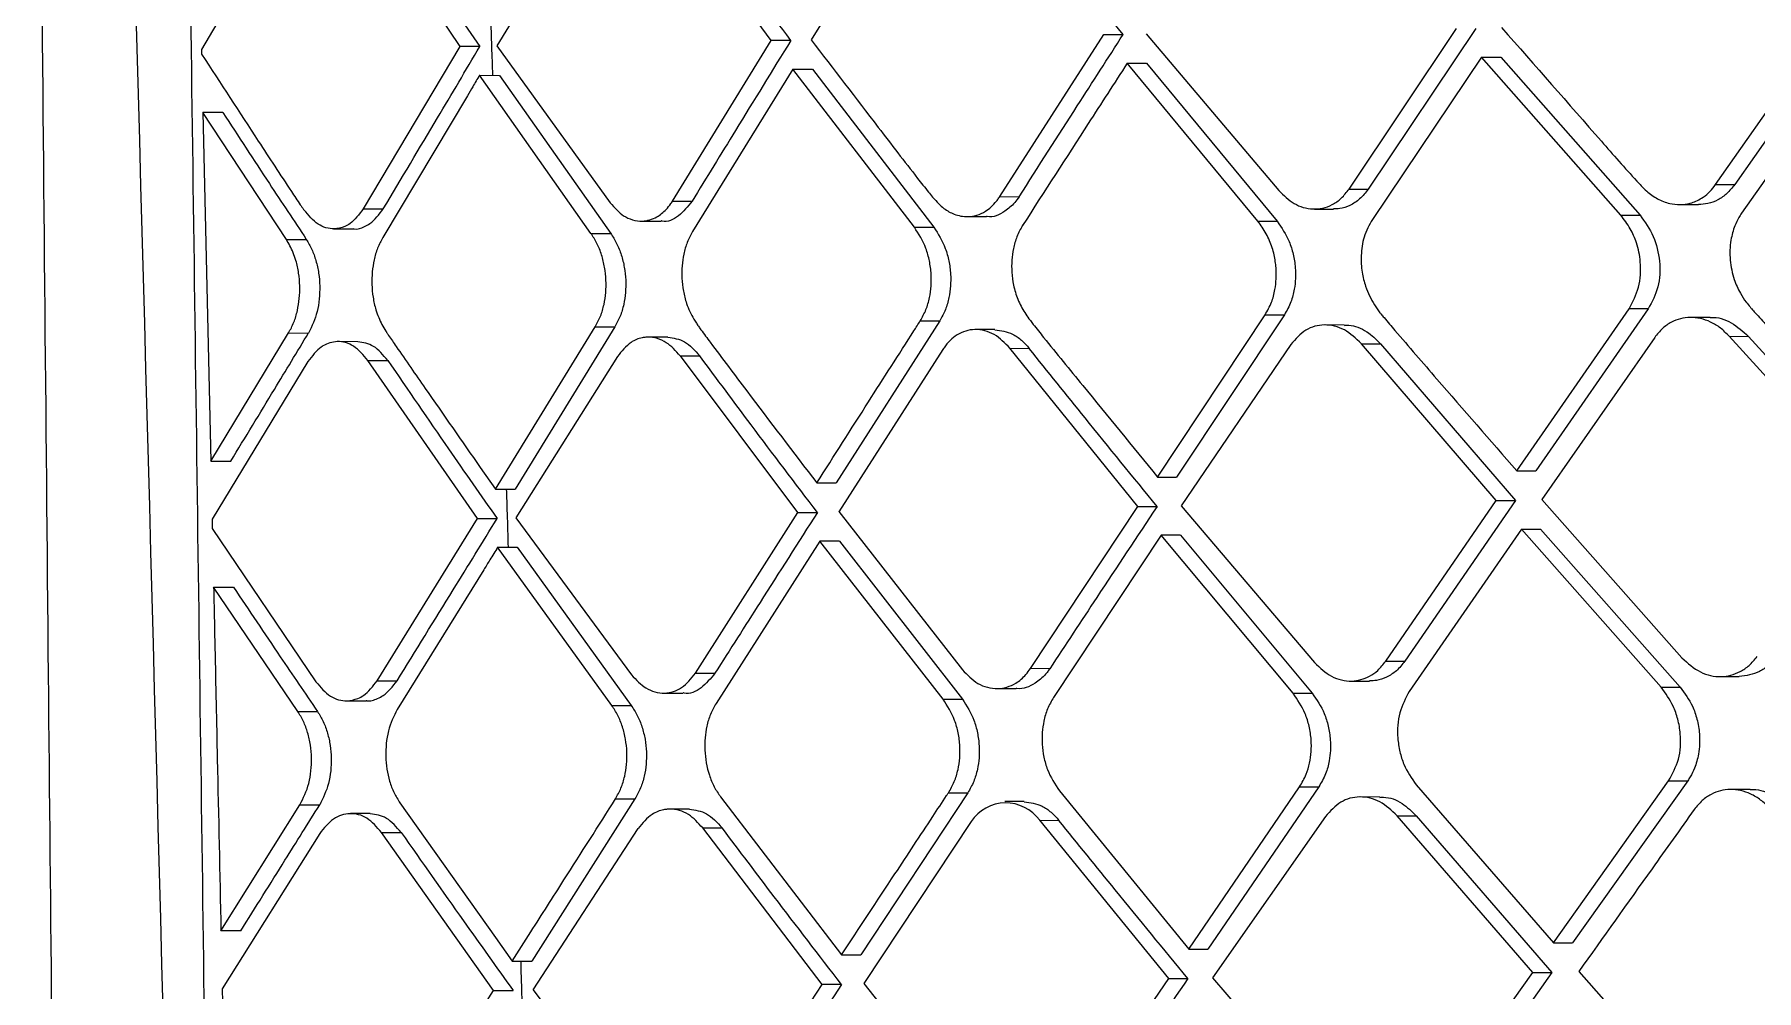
# Model space of a CAD drawing. Extents: x 939 to 1039, y 781 to 934.
# Drawn here: x 1025.597 to 1026.9, y 825.91 to 826.633 of the extents above; entities that cross this region are included whole.
import ezdxf

# ---------------------------------------------------------------- set-up
doc = ezdxf.new("R2010")
doc.units = 0
doc.header["$MEASUREMENT"] = 0
doc.layers.add('1', color=4, linetype='Continuous')

# ---------------------------------------------------------------- blocks, each defined once
blk = doc.blocks.new('Envoy')
at = {"layer": '1', "color": 3, "linetype": 'Continuous', "lineweight": 25}
for p, q in [((87.6072, 27.5774), (87.5311, 27.4547)), ((87.141, 27.5682), (87.07, 27.4473)), ((87.1849, 27.5692), (87.2654, 27.4496)), ((87.3674, 27.572), (87.2935, 27.4501)), ((87.501, 27.4542), (87.4136, 27.5726)), ((87.7846, 27.4593), (87.8849, 27.3406)), ((87.938, 27.3418), (88.0194, 27.4633)), ((88.034, 27.4633), (87.9525, 27.3418)), ((88.2152, 27.3452), (88.3012, 27.4679)), ((88.3157, 27.4678), (88.2297, 27.3452)), ((87.07, 27.4473), (87.0701, 27.4438)), ((87.2654, 27.4496), (87.1924, 27.3269)), ((87.2805, 27.4496), (87.2654, 27.4496)), ((87.2935, 27.4501), (87.3791, 27.3314)), ((87.4262, 27.3327), (87.501, 27.4542)), ((87.5158, 27.4542), (87.501, 27.4542)), ((87.6738, 27.3361), (87.7525, 27.4588)), ((87.7525, 27.4588), (87.7671, 27.4587)), ((88.3212, 27.4461), (88.2348, 27.3235)), ((87.8691, 27.3174), (87.7702, 27.437)), ((87.7702, 27.437), (87.7848, 27.437)), ((87.7848, 27.437), (87.8836, 27.3174)), ((88.0383, 27.4416), (87.9557, 27.3189)), ((88.1436, 27.322), (88.0383, 27.4416)), ((88.0383, 27.4416), (88.0528, 27.4416)), ((88.0529, 27.4416), (88.1581, 27.322)), ((87.3646, 27.3083), (87.2803, 27.4279)), ((87.2803, 27.4279), (87.2954, 27.4278)), ((87.2954, 27.4278), (87.3795, 27.3083)), ((87.5173, 27.4325), (87.4415, 27.3098)), ((87.6092, 27.3129), (87.5173, 27.4325)), ((87.5173, 27.4325), (87.5321, 27.4324)), ((87.5321, 27.4324), (87.6239, 27.3129)), ((87.2712, 27.4124), (87.2071, 27.3052)), ((87.071, 27.3997), (87.077, 27.1359)), ((87.1342, 27.3037), (87.071, 27.3997)), ((87.0862, 27.3996), (87.071, 27.3997)), ((87.938, 27.3418), (87.9525, 27.3418)), ((88.2152, 27.3452), (88.2297, 27.3452)), ((87.6738, 27.3361), (87.6884, 27.336)), ((88.1878, 27.3301), (88.2023, 27.3301)), ((87.1924, 27.3269), (87.2075, 27.3269)), ((87.4027, 27.3176), (87.4176, 27.3175)), ((87.649, 27.321), (87.6637, 27.321)), ((87.8691, 27.3174), (87.8836, 27.3174)), ((87.9119, 27.3267), (87.9263, 27.3267)), ((88.1436, 27.322), (88.1581, 27.322)), ((87.1342, 27.3037), (87.1493, 27.3037)), ((87.1699, 27.3118), (87.185, 27.3118)), ((87.3646, 27.3083), (87.3795, 27.3083)), ((87.6092, 27.3129), (87.6239, 27.3129)), ((88.0648, 27.1286), (88.1498, 27.2513)), ((88.1643, 27.2513), (88.0793, 27.1286)), ((88.1643, 27.2513), (88.1498, 27.2513)), ((87.2924, 27.1149), (87.3678, 27.2376)), ((87.3827, 27.2376), (87.3073, 27.1149)), ((87.3678, 27.2376), (87.3827, 27.2376)), ((87.6284, 27.2421), (87.5501, 27.1195)), ((87.6137, 27.2422), (87.6284, 27.2421)), ((87.793, 27.124), (87.8745, 27.2467)), ((87.8891, 27.2467), (87.8075, 27.124)), ((87.8745, 27.2467), (87.8891, 27.2467)), ((87.9346, 27.2389), (87.9199, 27.239)), ((88.2112, 27.2446), (88.1966, 27.2447)), ((87.077, 27.1359), (87.1359, 27.233)), ((87.1359, 27.233), (87.151, 27.2329)), ((87.1882, 27.2263), (87.1732, 27.2264)), ((87.4228, 27.2298), (87.4079, 27.2298)), ((87.6702, 27.2355), (87.6556, 27.2355)), ((88.0494, 27.1063), (87.9474, 27.2248)), ((87.9474, 27.2248), (87.9619, 27.2248)), ((87.9619, 27.2248), (88.064, 27.1063)), ((88.1692, 27.2296), (88.0838, 27.1069)), ((88.3345, 27.1108), (88.2256, 27.2305)), ((88.2256, 27.2305), (88.2401, 27.2304)), ((88.2401, 27.2304), (88.349, 27.1108)), ((87.2787, 27.0926), (87.1959, 27.2122)), ((87.1959, 27.2122), (87.2109, 27.2122)), ((87.3846, 27.2151), (87.3078, 27.0932)), ((87.4321, 27.2156), (87.4469, 27.2156)), ((87.5211, 27.0972), (87.4322, 27.2156)), ((87.6307, 27.2204), (87.552, 27.0977)), ((87.7782, 27.1018), (87.6815, 27.2214)), ((87.6815, 27.2214), (87.6961, 27.2213)), ((87.894, 27.2242), (87.8109, 27.1023)), ((87.1505, 27.2113), (87.078, 27.0922)), ((87.077, 27.1359), (87.0921, 27.1359)), ((87.2809, 27.1312), (87.2924, 27.1149)), ((87.793, 27.124), (87.8075, 27.124)), ((88.0648, 27.1286), (88.0793, 27.1286)), ((87.2924, 27.1149), (87.3073, 27.1149)), ((87.5354, 27.1195), (87.55, 27.1195)), ((87.4437, 26.9757), (87.5211, 27.0972)), ((87.5211, 27.0972), (87.5359, 27.0972)), ((87.552, 27.0978), (87.6456, 26.9782)), ((87.697, 26.9791), (87.7782, 27.1018)), ((87.7782, 27.1018), (87.7928, 27.1017)), ((87.8109, 27.1023), (87.9119, 26.9836)), ((87.9658, 26.9848), (88.0494, 27.1063)), ((88.064, 27.1063), (87.9803, 26.9848)), ((88.0494, 27.1063), (88.064, 27.1063)), ((88.0838, 27.1069), (88.1898, 26.9873)), ((87.0782, 27.085), (87.1566, 26.969)), ((87.2029, 26.9699), (87.2787, 27.0926)), ((87.2787, 27.0926), (87.2936, 27.0926)), ((87.3078, 27.0932), (87.3953, 26.9744)), ((88.0684, 27.0846), (87.9836, 26.9619)), ((88.174, 26.965), (88.0684, 27.0846)), ((88.0684, 27.0846), (88.0829, 27.0846)), ((88.0829, 27.0846), (88.1885, 26.965)), ((87.3803, 26.9513), (87.294, 27.0709)), ((87.294, 27.0709), (87.3089, 27.0709)), ((87.3089, 27.0709), (87.395, 26.9513)), ((87.5378, 27.0755), (87.4593, 26.9528)), ((87.631, 26.9559), (87.5378, 27.0755)), ((87.5525, 27.0755), (87.5378, 27.0755)), ((87.5525, 27.0755), (87.6456, 26.9559)), ((87.796, 27.08), (87.7145, 26.9573)), ((87.8957, 26.9604), (87.796, 27.08)), ((87.8106, 27.08), (87.796, 27.08)), ((87.8106, 27.08), (87.9102, 26.9604)), ((87.2835, 27.0538), (87.218, 26.9482)), ((87.1428, 26.9467), (87.0792, 27.0408)), ((87.0792, 27.0408), (87.0942, 27.0407)), ((87.7116, 26.979), (87.697, 26.9791)), ((87.9658, 26.9848), (87.9803, 26.9848)), ((87.2029, 26.9699), (87.2179, 26.9699)), ((87.4437, 26.9757), (87.4584, 26.9756)), ((87.6716, 26.964), (87.6862, 26.964)), ((87.9392, 26.9697), (87.9536, 26.9697)), ((88.174, 26.965), (88.1885, 26.965)), ((88.2188, 26.9731), (88.2332, 26.9731)), ((87.1797, 26.9548), (87.1946, 26.9548)), ((87.3803, 26.9513), (87.395, 26.9513)), ((87.4195, 26.9606), (87.4342, 26.9606)), ((87.631, 26.9559), (87.6456, 26.9559)), ((87.8957, 26.9604), (87.9102, 26.9604)), ((87.1428, 26.9467), (87.1578, 26.9467)), ((87.7189, 26.8866), (87.8168, 26.767)), ((87.8168, 26.767), (87.9006, 26.8897)), ((87.9151, 26.8897), (87.8313, 26.767)), ((87.9006, 26.8897), (87.9151, 26.8897)), ((87.9889, 26.8912), (88.0926, 26.7716)), ((88.0926, 26.7716), (88.1797, 26.8943)), ((88.1942, 26.8943), (88.1071, 26.7716)), ((88.1797, 26.8943), (88.1941, 26.8943)), ((88.2415, 26.8876), (88.2269, 26.8877)), ((87.0847, 26.7807), (87.1444, 26.876)), ((87.1444, 26.876), (87.1594, 26.876)), ((87.2201, 26.8775), (87.2923, 26.7758)), ((87.3979, 26.8806), (87.3199, 26.7579)), ((87.3832, 26.8806), (87.3979, 26.8806)), ((87.4391, 26.8728), (87.4244, 26.8728)), ((87.4626, 26.8821), (87.5541, 26.7625)), ((87.6496, 26.8852), (87.5688, 26.7625)), ((87.635, 26.8852), (87.6496, 26.8852)), ((87.6923, 26.8785), (87.6777, 26.8786)), ((87.9612, 26.8819), (87.9466, 26.882)), ((87.1977, 26.8694), (87.1828, 26.8694)), ((87.6522, 26.8635), (87.571, 26.7408)), ((87.8016, 26.7448), (87.704, 26.8644)), ((87.704, 26.8644), (87.7186, 26.8643)), ((87.9202, 26.8672), (87.8348, 26.7453)), ((88.0769, 26.7493), (87.9744, 26.8678)), ((87.9744, 26.8678), (87.9889, 26.8677)), ((87.9889, 26.8678), (88.0913, 26.7493)), ((87.1594, 26.8543), (87.0856, 26.7369)), ((87.291, 26.7356), (87.2062, 26.8552)), ((87.2062, 26.8552), (87.221, 26.8552)), ((87.3208, 26.7362), (87.4003, 26.8581)), ((87.5395, 26.7402), (87.4491, 26.8586)), ((87.4491, 26.8586), (87.4638, 26.8586)), ((87.0997, 26.7807), (87.0847, 26.7807)), ((87.2923, 26.7758), (87.3051, 26.7579)), ((88.0926, 26.7716), (88.1071, 26.7716)), ((87.3051, 26.7579), (87.3199, 26.7579)), ((87.5541, 26.7625), (87.5688, 26.7625)), ((87.8168, 26.767), (87.8313, 26.767)), ((87.718, 26.6221), (87.8016, 26.7448)), ((87.8016, 26.7448), (87.8161, 26.7447)), ((87.8348, 26.7453), (87.9365, 26.6266)), ((87.9911, 26.6278), (88.0769, 26.7493)), ((88.0913, 26.7493), (88.0056, 26.6278)), ((88.0769, 26.7493), (88.0913, 26.7493)), ((88.1117, 26.7499), (88.2179, 26.6303)), ((87.2127, 26.6129), (87.291, 26.7356)), ((87.291, 26.7356), (87.3058, 26.7356)), ((87.3208, 26.7362), (87.4101, 26.6174)), ((87.4596, 26.6187), (87.5395, 26.7402)), ((87.5541, 26.7402), (87.5395, 26.7402)), ((87.571, 26.7408), (87.6657, 26.6212))]:
    blk.add_line(p, q, dxfattribs=at)
at = {"layer": '1', "color": 3, "linetype": 'Continuous', "lineweight": 25, "flags": 128}
blk.add_lwpolyline([(87.4262, 27.3327), (87.4345, 27.3326), (87.4411, 27.3326)], dxfattribs=at)
at = {"layer": '1', "color": 3, "linetype": 'Continuous', "lineweight": 25}
blk.add_arc((87.6784, 26.846), 0.0315, 35.6528, 146.352, dxfattribs=at)
for points, knots in [([(87.2903, 28.5904), (87.2983, 28.5879), (87.3433, 28.5737), (87.4284, 28.5458), (87.5383, 28.5129), (87.6479, 28.4802), (87.753, 28.4464), (87.8751, 28.4063), (88.0186, 28.3607), (88.184, 28.3103), (88.3698, 28.2482), (88.5619, 28.1838), (88.7695, 28.1137), (88.9914, 28.0378), (89.2269, 27.9565), (89.4677, 27.872), (89.7098, 27.7846), (89.9576, 27.6931), (90.1825, 27.6084), (90.3777, 27.5332), (90.5484, 27.4663), (90.7286, 27.3943), (90.9066, 27.3223), (91.0626, 27.2585), (91.1539, 27.2193), (91.1934, 27.2024)], [0, 0, 0, 0, 0.009738, 0.054601, 0.100033, 0.132056, 0.170263, 0.205637, 0.248795, 0.300159, 0.346151, 0.397485, 0.446642, 0.498592, 0.555879, 0.611205, 0.664279, 0.721091, 0.779345, 0.816197, 0.852883, 0.894557, 0.93795, 0.973138, 1, 1, 1, 1]), ([(91.1871, 27.188), (91.0408, 27.2492), (90.7479, 27.3716), (90.3067, 27.5463), (89.8647, 27.7129), (89.4255, 27.8725), (89.0468, 28.003), (88.732, 28.111), (88.4775, 28.1956), (88.2358, 28.2791), (87.9869, 28.3578), (87.7406, 28.4447), (87.5005, 28.5218), (87.3605, 28.5673), (87.2903, 28.5901)], [0, 0, 0, 0, 0.099304, 0.198802, 0.2983853, 0.3983177, 0.4984058, 0.5609177, 0.6237893, 0.6873653, 0.7502551, 0.8333896, 0.9165325, 1, 1, 1, 1]), ([(87.2582, 28.2699), (87.3163, 28.2451), (87.4329, 28.1952), (87.6351, 28.1078), (87.8533, 28.0126), (88.0868, 27.909), (88.3327, 27.7979), (88.6345, 27.6586), (88.995, 27.4875), (89.4125, 27.28), (89.8384, 27.0595), (90.1231, 26.9008), (90.2657, 26.8214)], [0, 0, 0, 0, 0.0809765, 0.1627065, 0.2454562, 0.3257702, 0.4077135, 0.4912673, 0.6164641, 0.7433265, 0.8714642, 1, 1, 1, 1]), ([(86.9436, 28.1555), (86.9452, 27.9648), (86.9484, 27.577), (86.9537, 27.0067), (86.959, 26.4593), (86.9641, 25.9554), (86.9689, 25.4952), (86.9729, 25.104), (86.9762, 24.7763), (86.9789, 24.5064), (86.9813, 24.2635), (86.9835, 24.0462), (86.9854, 23.8403), (86.9876, 23.6048), (86.9903, 23.3174), (86.9935, 22.9689), (86.9969, 22.5766), (87.0006, 22.1406), (87.0046, 21.6609), (87.0087, 21.1486), (87.013, 20.6054), (87.0177, 20.0328), (87.0229, 19.4212), (87.0285, 18.7914), (87.0328, 18.3654), (87.0349, 18.1563)], [0, 0, 0, 0, 0.057225, 0.11634, 0.171084, 0.22147, 0.267493, 0.309153, 0.338829, 0.365815, 0.390113, 0.411723, 0.431001, 0.451886, 0.48237, 0.517227, 0.556456, 0.600057, 0.648032, 0.700384, 0.753758, 0.811032, 0.872194, 0.937259, 1, 1, 1, 1]), ([(87.1102, 23.1603), (87.1028, 23.7596), (87.0913, 24.6811), (87.0521, 26.3413), (87.0227, 27.402), (87.0023, 28.1408)], [0, 0, 0, 0, 0.360925, 0.55487, 1, 1, 1, 1]), ([(87.0787, 26.2479), (87.0744, 26.5595), (87.068, 27.0272), (87.0608, 27.5758), (87.0553, 27.8494), (87.0552, 28.0098), (87.0719, 28.0815), (87.0803, 28.1172)], [0, 0, 0, 0, 0.498044, 0.747571, 0.874859, 0.937491, 1, 1, 1, 1]), ([(87.7671, 27.4587), (87.7491, 27.4811), (87.7169, 27.521), (87.6854, 27.5608), (87.6715, 27.5783)], [0, 0, 0, 0, 0.5600021, 1, 1, 1, 1]), ([(87.2, 27.5691), (87.2148, 27.5469), (87.2413, 27.5071), (87.2685, 27.4671), (87.2805, 27.4496)], [0, 0, 0, 0, 0.56, 1, 1, 1, 1]), ([(87.5158, 27.4542), (87.4993, 27.4763), (87.4697, 27.5158), (87.4411, 27.5553), (87.4285, 27.5726)], [0, 0, 0, 0, 0.5599978, 1, 1, 1, 1]), ([(87.2904, 27.4279), (87.2902, 27.4351), (87.2896, 27.4497), (87.2891, 27.4644), (87.2889, 27.4718)], [0, 0, 0, 0, 0.492993, 1, 1, 1, 1]), ([(88.0534, 27.4639), (88.0786, 27.4353), (88.1127, 27.3966), (88.1475, 27.3566), (88.1579, 27.3455), (88.159, 27.3443)], [0, 0, 0, 0, 0.718026, 0.970354, 1, 1, 1, 1]), ([(87.2075, 27.3269), (87.2212, 27.3498), (87.2457, 27.3907), (87.2699, 27.4316), (87.2805, 27.4496)], [0, 0, 0, 0, 0.560004, 1, 1, 1, 1]), ([(87.5158, 27.4542), (87.5018, 27.4315), (87.4769, 27.391), (87.452, 27.3505), (87.4411, 27.3326)], [0, 0, 0, 0, 0.559999, 1, 1, 1, 1]), ([(87.5311, 27.4547), (87.548, 27.4327), (87.5748, 27.3977), (87.6043, 27.3593), (87.6181, 27.3417), (87.622, 27.3368), (87.6232, 27.3353), (87.6234, 27.3352)], [0, 0, 0, 0, 0.554201, 0.876808, 0.963316, 0.995489, 1, 1, 1, 1]), ([(87.6884, 27.336), (87.7031, 27.3589), (87.7293, 27.3998), (87.7556, 27.4407), (87.7671, 27.4587)], [0, 0, 0, 0, 0.560004, 1, 1, 1, 1]), ([(87.0701, 27.4438), (87.0844, 27.4219), (87.1069, 27.3873), (87.1317, 27.3494), (87.1433, 27.3321), (87.1464, 27.3275), (87.1474, 27.3261), (87.1475, 27.326)], [0, 0, 0, 0, 0.558795, 0.88126, 0.966079, 0.996282, 1, 1, 1, 1]), ([(87.7702, 27.437), (87.7604, 27.4218), (87.734, 27.3809), (87.7076, 27.34), (87.6911, 27.3143)], [0, 0, 0, 0, 0.372708, 1, 1, 1, 1]), ([(87.2803, 27.4279), (87.2786, 27.425), (87.2756, 27.4198), (87.2725, 27.4147), (87.2712, 27.4124)], [0, 0, 0, 0, 0.559984, 1, 1, 1, 1]), ([(87.0862, 27.3996), (87.0979, 27.3818), (87.1187, 27.3498), (87.1399, 27.3178), (87.1493, 27.3037)], [0, 0, 0, 0, 0.560007, 1, 1, 1, 1]), ([(87.8849, 27.3406), (87.8886, 27.337), (87.8964, 27.3295), (87.9084, 27.3263), (87.9182, 27.327), (87.9255, 27.3298), (87.9325, 27.3345), (87.9361, 27.3394), (87.938, 27.3418)], [0, 0, 0, 0, 0.222574, 0.462645, 0.590014, 0.721994, 0.858635, 1, 1, 1, 1]), ([(87.9525, 27.3418), (87.9505, 27.3391), (87.9464, 27.334), (87.9389, 27.3292), (87.9321, 27.3268), (87.9279, 27.3269), (87.9263, 27.3269)], [0, 0, 0, 0, 0.29782, 0.579987, 0.846566, 1, 1, 1, 1]), ([(88.159, 27.3443), (88.1604, 27.3429), (88.1642, 27.339), (88.1713, 27.334), (88.18, 27.3306), (88.1884, 27.3298), (88.1967, 27.3309), (88.2057, 27.3349), (88.2121, 27.3406), (88.2149, 27.3447), (88.2152, 27.3452)], [0, 0, 0, 0, 0.079317, 0.224052, 0.374644, 0.500247, 0.624143, 0.773367, 0.973596, 1, 1, 1, 1]), ([(88.2297, 27.3452), (88.2279, 27.3428), (88.2241, 27.3382), (88.2171, 27.3334), (88.2098, 27.3305), (88.2047, 27.3303), (88.2023, 27.3301)], [0, 0, 0, 0, 0.262075, 0.519111, 0.771201, 1, 1, 1, 1]), ([(87.3791, 27.3314), (87.3824, 27.3277), (87.3876, 27.3219), (87.3962, 27.3182), (87.4048, 27.317), (87.4137, 27.3196), (87.4207, 27.3252), (87.4243, 27.3296), (87.4257, 27.3318), (87.4261, 27.3324), (87.4262, 27.3326), (87.4262, 27.3326), (87.4262, 27.3327)], [0, 0, 0, 0, 0.224693, 0.356326, 0.500624, 0.716728, 0.872171, 0.966671, 0.990989, 0.997412, 0.999712, 1, 1, 1, 1]), ([(87.4411, 27.3326), (87.4378, 27.3287), (87.4314, 27.3207), (87.4224, 27.3164), (87.4179, 27.3177), (87.4176, 27.3177)], [0, 0, 0, 0, 0.485824, 0.971862, 1, 1, 1, 1]), ([(87.6234, 27.3352), (87.6261, 27.3323), (87.6311, 27.3269), (87.6399, 27.3221), (87.6509, 27.32), (87.6622, 27.3235), (87.6696, 27.3302), (87.6727, 27.3345), (87.6735, 27.3356), (87.6737, 27.336), (87.6738, 27.336), (87.6738, 27.3361)], [0, 0, 0, 0, 0.168605, 0.314284, 0.500821, 0.749911, 0.935303, 0.982807, 0.995199, 0.999505, 1, 1, 1, 1]), ([(87.6884, 27.336), (87.6874, 27.3345), (87.6842, 27.33), (87.6765, 27.3238), (87.6687, 27.3198), (87.6639, 27.3211), (87.6637, 27.3211)], [0, 0, 0, 0, 0.170224, 0.489623, 0.977323, 1, 1, 1, 1]), ([(87.1924, 27.3269), (87.1892, 27.3226), (87.1849, 27.3169), (87.1772, 27.3128), (87.169, 27.311), (87.1578, 27.3138), (87.151, 27.3219), (87.1475, 27.326)], [0, 0, 0, 0, 0.250481, 0.338254, 0.501588, 0.75102, 1, 1, 1, 1]), ([(87.185, 27.3119), (87.1852, 27.3118), (87.1879, 27.311), (87.1922, 27.3129), (87.2, 27.3168), (87.2043, 27.3226), (87.2075, 27.3269)], [0, 0, 0, 0, 0.018736, 0.335757, 0.509663, 1, 1, 1, 1]), ([(87.8745, 27.2467), (87.8763, 27.2498), (87.8795, 27.2555), (87.8827, 27.2675), (87.8834, 27.2799), (87.8815, 27.2925), (87.8781, 27.3031), (87.8735, 27.3116), (87.8702, 27.316), (87.8691, 27.3174)], [0, 0, 0, 0, 0.153402, 0.28808, 0.500439, 0.626783, 0.769528, 0.921841, 1, 1, 1, 1]), ([(87.8836, 27.3174), (87.887, 27.3126), (87.8921, 27.3051), (87.896, 27.2925), (87.8979, 27.2803), (87.8973, 27.2678), (87.8942, 27.2557), (87.8909, 27.2499), (87.8891, 27.2467)], [0, 0, 0, 0, 0.2374, 0.36446, 0.496855, 0.705397, 0.841997, 1, 1, 1, 1]), ([(87.9557, 27.3189), (87.9533, 27.3146), (87.9489, 27.3065), (87.9468, 27.2922), (87.9475, 27.2794), (87.9506, 27.2666), (87.9558, 27.256), (87.96, 27.2502), (87.9614, 27.2482)], [0, 0, 0, 0, 0.210969, 0.397437, 0.55935, 0.696668, 0.896888, 1, 1, 1, 1]), ([(88.1498, 27.2513), (88.1526, 27.2565), (88.1581, 27.2669), (88.1592, 27.2852), (88.1561, 27.3003), (88.1508, 27.3125), (88.1461, 27.3187), (88.1436, 27.322)], [0, 0, 0, 0, 0.2496369, 0.4991652, 0.6866107, 0.8329993, 1, 1, 1, 1]), ([(88.1581, 27.322), (88.1618, 27.3169), (88.1691, 27.3067), (88.1737, 27.287), (88.1728, 27.2671), (88.1672, 27.2565), (88.1643, 27.2513)], [0, 0, 0, 0, 0.24844, 0.494736, 0.747478, 1, 1, 1, 1]), ([(88.2348, 27.3235), (88.2342, 27.3224), (88.2322, 27.3195), (88.2292, 27.313), (88.2262, 27.3022), (88.2257, 27.2882), (88.2286, 27.2743), (88.2333, 27.2638), (88.2377, 27.257), (88.2403, 27.2539), (88.2413, 27.2527)], [0, 0, 0, 0, 0.052832, 0.153877, 0.302989, 0.499938, 0.688219, 0.834382, 0.938323, 1, 1, 1, 1]), ([(87.1359, 27.233), (87.1373, 27.2356), (87.14, 27.2407), (87.1435, 27.2524), (87.1448, 27.2655), (87.1437, 27.2784), (87.1414, 27.2889), (87.1378, 27.2975), (87.1351, 27.3021), (87.1342, 27.3037)], [0, 0, 0, 0, 0.133408, 0.261304, 0.500692, 0.625128, 0.750275, 0.916766, 1, 1, 1, 1]), ([(87.1493, 27.3037), (87.1507, 27.3012), (87.1536, 27.2964), (87.1567, 27.2877), (87.1588, 27.2783), (87.1596, 27.2684), (87.1592, 27.2586), (87.1572, 27.2458), (87.1535, 27.2381), (87.151, 27.2329)], [0, 0, 0, 0, 0.127714, 0.25003, 0.375709, 0.500211, 0.623704, 0.750542, 1, 1, 1, 1]), ([(87.2071, 27.3052), (87.2057, 27.3026), (87.203, 27.2975), (87.1996, 27.2857), (87.1984, 27.2727), (87.1996, 27.2598), (87.2019, 27.2494), (87.2056, 27.2407), (87.2084, 27.236), (87.2094, 27.2344)], [0, 0, 0, 0, 0.133844, 0.261837, 0.500347, 0.62483, 0.750305, 0.914721, 1, 1, 1, 1]), ([(87.3678, 27.2376), (87.3692, 27.2402), (87.372, 27.2453), (87.3754, 27.257), (87.3765, 27.2699), (87.3751, 27.2827), (87.3728, 27.2921), (87.3693, 27.301), (87.3662, 27.3058), (87.3646, 27.3083)], [0, 0, 0, 0, 0.134592, 0.262697, 0.499085, 0.622959, 0.747646, 0.873216, 1, 1, 1, 1]), ([(87.3795, 27.3083), (87.3811, 27.3058), (87.3842, 27.3009), (87.3877, 27.2921), (87.39, 27.2827), (87.3914, 27.2699), (87.3903, 27.2571), (87.3869, 27.2453), (87.3841, 27.2402), (87.3827, 27.2376)], [0, 0, 0, 0, 0.126876, 0.252405, 0.376923, 0.500945, 0.736639, 0.864896, 1, 1, 1, 1]), ([(87.4415, 27.3098), (87.4401, 27.3071), (87.4372, 27.3019), (87.4339, 27.2902), (87.4328, 27.2773), (87.4343, 27.2646), (87.437, 27.2539), (87.4407, 27.2459), (87.4441, 27.2409), (87.4449, 27.2395), (87.4452, 27.2391)], [0, 0, 0, 0, 0.136531, 0.265234, 0.498729, 0.623918, 0.748736, 0.924775, 0.974937, 1, 1, 1, 1]), ([(87.6137, 27.2422), (87.6152, 27.2449), (87.6182, 27.2502), (87.6216, 27.262), (87.6225, 27.2748), (87.6208, 27.2874), (87.6174, 27.3002), (87.6125, 27.3078), (87.6092, 27.3129)], [0, 0, 0, 0, 0.139179, 0.269047, 0.500229, 0.627372, 0.753383, 1, 1, 1, 1]), ([(87.6239, 27.3129), (87.6272, 27.3078), (87.632, 27.3002), (87.6355, 27.2874), (87.6372, 27.2748), (87.6362, 27.262), (87.6329, 27.2502), (87.6299, 27.2449), (87.6284, 27.2421)], [0, 0, 0, 0, 0.246361, 0.372167, 0.499615, 0.729569, 0.8598, 1, 1, 1, 1]), ([(87.6911, 27.3144), (87.6895, 27.3116), (87.6866, 27.3063), (87.6832, 27.2944), (87.6823, 27.2817), (87.6841, 27.2686), (87.6872, 27.2581), (87.6917, 27.2496), (87.6948, 27.2452), (87.6959, 27.2436)], [0, 0, 0, 0, 0.141296, 0.26912, 0.50065, 0.6259, 0.769166, 0.919707, 1, 1, 1, 1]), ([(88.2413, 27.2527), (88.2417, 27.2522), (88.243, 27.2507), (88.2473, 27.246), (88.2622, 27.2295), (88.2973, 27.1912), (88.3295, 27.1561), (88.3505, 27.1331)], [0, 0, 0, 0, 0.012801, 0.037085, 0.12011, 0.423994, 1, 1, 1, 1]), ([(87.4452, 27.2391), (87.4452, 27.2389), (87.4454, 27.2386), (87.4463, 27.2374), (87.4494, 27.2331), (87.4616, 27.2168), (87.4906, 27.1782), (87.5177, 27.1427), (87.5354, 27.1195)], [0, 0, 0, 0, 0.003081, 0.009219, 0.030711, 0.110677, 0.418547, 1, 1, 1, 1]), ([(87.5354, 27.1195), (87.5484, 27.1399), (87.5729, 27.1783), (87.599, 27.2192), (87.6121, 27.2396), (87.6137, 27.2422)], [0, 0, 0, 0, 0.500001, 0.937966, 1, 1, 1, 1]), ([(87.6959, 27.2436), (87.6963, 27.2432), (87.6973, 27.2418), (87.701, 27.2371), (87.7141, 27.2208), (87.7454, 27.1823), (87.7742, 27.1471), (87.793, 27.124)], [0, 0, 0, 0, 0.011697, 0.035118, 0.117193, 0.422322, 1, 1, 1, 1]), ([(87.9474, 27.2248), (87.9432, 27.2288), (87.9369, 27.2348), (87.927, 27.2384), (87.917, 27.2396), (87.9046, 27.2364), (87.8975, 27.2283), (87.894, 27.2242)], [0, 0, 0, 0, 0.244431, 0.371159, 0.500684, 0.750159, 1, 1, 1, 1]), ([(87.9346, 27.2387), (87.9356, 27.2388), (87.9413, 27.239), (87.9513, 27.2352), (87.9585, 27.2281), (87.9619, 27.2248)], [0, 0, 0, 0, 0.110985, 0.586199, 1, 1, 1, 1]), ([(87.9614, 27.2482), (87.9615, 27.2481), (87.9618, 27.2477), (87.9628, 27.2465), (87.9664, 27.2422), (87.9805, 27.2258), (88.0138, 27.1872), (88.0447, 27.1518), (88.0648, 27.1286)], [0, 0, 0, 0, 0.003123, 0.009307, 0.03089, 0.110941, 0.41868, 1, 1, 1, 1]), ([(88.2256, 27.2305), (88.2234, 27.2326), (88.2191, 27.237), (88.2092, 27.2429), (88.1961, 27.2459), (88.1836, 27.2426), (88.1748, 27.2366), (88.1711, 27.2319), (88.1692, 27.2296)], [0, 0, 0, 0, 0.127342, 0.253238, 0.499887, 0.735333, 0.864124, 1, 1, 1, 1]), ([(88.2112, 27.2446), (88.2114, 27.2446), (88.2167, 27.2452), (88.2274, 27.2418), (88.2359, 27.2342), (88.2401, 27.2304)], [0, 0, 0, 0, 0.022941, 0.521305, 1, 1, 1, 1]), ([(87.0921, 27.1359), (87.1031, 27.154), (87.1228, 27.1864), (87.1424, 27.2187), (87.151, 27.233)], [0, 0, 0, 0, 0.559998, 1, 1, 1, 1]), ([(87.1959, 27.2122), (87.1924, 27.2162), (87.1854, 27.2244), (87.1731, 27.2275), (87.1648, 27.225), (87.1572, 27.2202), (87.1537, 27.2155), (87.1505, 27.2113)], [0, 0, 0, 0, 0.248288, 0.498757, 0.722809, 0.750094, 1, 1, 1, 1]), ([(87.2109, 27.2122), (87.2074, 27.2163), (87.2006, 27.2245), (87.1923, 27.2256), (87.1882, 27.2262)], [0, 0, 0, 0, 0.509813, 1, 1, 1, 1]), ([(87.2094, 27.2345), (87.2095, 27.2343), (87.2097, 27.234), (87.2104, 27.2329), (87.2129, 27.2291), (87.2226, 27.215), (87.2457, 27.1817), (87.267, 27.1511), (87.2809, 27.1312)], [0, 0, 0, 0, 0.003559, 0.010149, 0.032449, 0.11355, 0.42182, 1, 1, 1, 1]), ([(87.4321, 27.2156), (87.4288, 27.2194), (87.4234, 27.2253), (87.4147, 27.2291), (87.4094, 27.2299), (87.4056, 27.2297), (87.4013, 27.2291), (87.3933, 27.226), (87.3878, 27.2191), (87.3846, 27.2151)], [0, 0, 0, 0, 0.228129, 0.358959, 0.500794, 0.528398, 0.579388, 0.75106, 1, 1, 1, 1]), ([(87.4228, 27.2297), (87.427, 27.2291), (87.4358, 27.228), (87.4432, 27.2198), (87.4469, 27.2156)], [0, 0, 0, 0, 0.490155, 1, 1, 1, 1]), ([(87.6815, 27.2214), (87.6777, 27.2253), (87.6718, 27.2313), (87.6624, 27.235), (87.6527, 27.2362), (87.6416, 27.2327), (87.6341, 27.2255), (87.631, 27.2209), (87.6307, 27.2205)], [0, 0, 0, 0, 0.236341, 0.365101, 0.500744, 0.750192, 0.974833, 1, 1, 1, 1]), ([(87.6702, 27.2354), (87.6747, 27.2348), (87.6817, 27.2338), (87.6903, 27.2278), (87.6942, 27.2235), (87.6961, 27.2213)], [0, 0, 0, 0, 0.485708, 0.747187, 1, 1, 1, 1]), ([(87.2109, 27.2122), (87.2262, 27.1899), (87.2534, 27.1501), (87.2813, 27.1101), (87.2936, 27.0926)], [0, 0, 0, 0, 0.559999, 1, 1, 1, 1]), ([(87.5359, 27.0972), (87.519, 27.1193), (87.489, 27.1588), (87.4598, 27.1983), (87.4469, 27.2156)], [0, 0, 0, 0, 0.559998, 1, 1, 1, 1]), ([(87.7928, 27.1017), (87.7746, 27.1241), (87.742, 27.164), (87.7101, 27.2038), (87.6961, 27.2213)], [0, 0, 0, 0, 0.560001, 1, 1, 1, 1]), ([(87.3022, 27.0709), (87.3019, 27.0794), (87.3015, 27.094), (87.301, 27.1087), (87.3008, 27.1149)], [0, 0, 0, 0, 0.579583, 1, 1, 1, 1]), ([(87.5359, 27.0972), (87.5214, 27.0745), (87.4956, 27.034), (87.4698, 26.9935), (87.4584, 26.9756)], [0, 0, 0, 0, 0.559999, 1, 1, 1, 1]), ([(87.7928, 27.1017), (87.7776, 27.0788), (87.7505, 27.0379), (87.7235, 26.997), (87.7116, 26.979)], [0, 0, 0, 0, 0.560002, 1, 1, 1, 1]), ([(87.078, 27.0922), (87.078, 27.0908), (87.0781, 27.0884), (87.0781, 27.086), (87.0782, 27.085)], [0, 0, 0, 0, 0.560077, 1, 1, 1, 1]), ([(87.2179, 26.9699), (87.2321, 26.9928), (87.2574, 27.0337), (87.2826, 27.0746), (87.2936, 27.0926)], [0, 0, 0, 0, 0.56, 1, 1, 1, 1]), ([(87.294, 27.0709), (87.2921, 27.0677), (87.2885, 27.062), (87.285, 27.0563), (87.2835, 27.0538)], [0, 0, 0, 0, 0.559967, 1, 1, 1, 1]), ([(87.0792, 27.0408), (87.0795, 27.0254), (87.0804, 26.9821), (87.0823, 26.8954), (87.0838, 26.8241), (87.0847, 26.7807)], [0, 0, 0, 0, 0.176668, 0.500002, 1, 1, 1, 1]), ([(87.0942, 27.0407), (87.1059, 27.0232), (87.1269, 26.9919), (87.1483, 26.9605), (87.1578, 26.9467)], [0, 0, 0, 0, 0.560002, 1, 1, 1, 1]), ([(87.6456, 26.9782), (87.6493, 26.9743), (87.6551, 26.9683), (87.6646, 26.9646), (87.6744, 26.9633), (87.6847, 26.9665), (87.6927, 26.9731), (87.6959, 26.9776), (87.697, 26.9791)], [0, 0, 0, 0, 0.234563, 0.363745, 0.500567, 0.749623, 0.915437, 1, 1, 1, 1]), ([(87.7116, 26.979), (87.7112, 26.9785), (87.7103, 26.9771), (87.7069, 26.9728), (87.6995, 26.9666), (87.6914, 26.9634), (87.6864, 26.964), (87.6862, 26.964)], [0, 0, 0, 0, 0.054738, 0.154798, 0.490003, 0.97811, 1, 1, 1, 1]), ([(87.9119, 26.9836), (87.9161, 26.9797), (87.9223, 26.9737), (87.9323, 26.9702), (87.9422, 26.9691), (87.9517, 26.9718), (87.9602, 26.9777), (87.9639, 26.9823), (87.9658, 26.9848)], [0, 0, 0, 0, 0.24331, 0.370153, 0.500182, 0.735584, 0.857066, 1, 1, 1, 1]), ([(87.9803, 26.9848), (87.9782, 26.9822), (87.9742, 26.9771), (87.9666, 26.9724), (87.9597, 26.9699), (87.9553, 26.9699), (87.9536, 26.9699)], [0, 0, 0, 0, 0.292412, 0.570753, 0.835076, 1, 1, 1, 1]), ([(88.1898, 26.9873), (88.1943, 26.9832), (88.2032, 26.9751), (88.2194, 26.9719), (88.232, 26.9752), (88.241, 26.9813), (88.2447, 26.9858), (88.2466, 26.9882)], [0, 0, 0, 0, 0.252627, 0.499402, 0.738892, 0.866862, 1, 1, 1, 1]), ([(88.2611, 26.9881), (88.2592, 26.9859), (88.2555, 26.9813), (88.2464, 26.9749), (88.2384, 26.9738), (88.2332, 26.9731)], [0, 0, 0, 0, 0.256695, 0.510131, 1, 1, 1, 1]), ([(87.1566, 26.969), (87.1601, 26.9649), (87.1671, 26.9568), (87.1787, 26.954), (87.1872, 26.9558), (87.1952, 26.96), (87.1997, 26.9657), (87.2029, 26.9699)], [0, 0, 0, 0, 0.248507, 0.498683, 0.662238, 0.750253, 1, 1, 1, 1]), ([(87.1946, 26.9549), (87.1948, 26.9549), (87.1976, 26.954), (87.2021, 26.956), (87.2101, 26.9598), (87.2146, 26.9656), (87.2179, 26.9699)], [0, 0, 0, 0, 0.018243, 0.334493, 0.5095, 1, 1, 1, 1]), ([(87.3953, 26.9744), (87.3988, 26.9706), (87.4042, 26.9648), (87.4131, 26.9611), (87.4223, 26.96), (87.4337, 26.9633), (87.4404, 26.9715), (87.4437, 26.9757)], [0, 0, 0, 0, 0.2333, 0.363116, 0.501453, 0.750918, 1, 1, 1, 1]), ([(87.4584, 26.9756), (87.4551, 26.9717), (87.4484, 26.9637), (87.4392, 26.9594), (87.4345, 26.9607), (87.4343, 26.9608)], [0, 0, 0, 0, 0.486174, 0.972706, 1, 1, 1, 1]), ([(88.1797, 26.8943), (88.1826, 26.8995), (88.1883, 26.9099), (88.1894, 26.9271), (88.187, 26.9407), (88.1827, 26.9532), (88.1774, 26.9604), (88.174, 26.965)], [0, 0, 0, 0, 0.249587, 0.499146, 0.643399, 0.775161, 1, 1, 1, 1]), ([(88.1885, 26.965), (88.1919, 26.9604), (88.1972, 26.9532), (88.2015, 26.9406), (88.2036, 26.9283), (88.203, 26.9155), (88.1999, 26.9047), (88.1968, 26.8982), (88.1948, 26.8953), (88.1942, 26.8943)], [0, 0, 0, 0, 0.225388, 0.356648, 0.499894, 0.697696, 0.847108, 0.947922, 1, 1, 1, 1]), ([(87.3832, 26.8806), (87.3846, 26.8832), (87.3875, 26.8884), (87.3911, 26.9001), (87.3923, 26.913), (87.3909, 26.9257), (87.3886, 26.9352), (87.3851, 26.944), (87.3819, 26.9489), (87.3803, 26.9513)], [0, 0, 0, 0, 0.134279, 0.262275, 0.498954, 0.623005, 0.747811, 0.87338, 1, 1, 1, 1]), ([(87.395, 26.9513), (87.3966, 26.9488), (87.3998, 26.944), (87.4033, 26.9352), (87.4057, 26.9258), (87.407, 26.9131), (87.4059, 26.9002), (87.4023, 26.8884), (87.3994, 26.8832), (87.3979, 26.8806)], [0, 0, 0, 0, 0.126374, 0.251654, 0.376095, 0.499939, 0.736283, 0.864791, 1, 1, 1, 1]), ([(87.4592, 26.9528), (87.4577, 26.9501), (87.4548, 26.9449), (87.4513, 26.9331), (87.4499, 26.9172), (87.4528, 26.9012), (87.4576, 26.8895), (87.4609, 26.8845), (87.4626, 26.8821)], [0, 0, 0, 0, 0.136577, 0.26542, 0.499409, 0.745536, 0.871773, 1, 1, 1, 1]), ([(87.635, 26.8852), (87.6366, 26.8879), (87.6396, 26.8932), (87.6432, 26.905), (87.6442, 26.9178), (87.6426, 26.9305), (87.6391, 26.9432), (87.6342, 26.9508), (87.631, 26.9559)], [0, 0, 0, 0, 0.139239, 0.269119, 0.500036, 0.627465, 0.753591, 1, 1, 1, 1]), ([(87.6456, 26.9559), (87.6488, 26.9508), (87.6537, 26.9432), (87.6571, 26.9306), (87.6588, 26.918), (87.6578, 26.9051), (87.6543, 26.8933), (87.6512, 26.8879), (87.6496, 26.8852)], [0, 0, 0, 0, 0.245396, 0.371229, 0.498898, 0.728408, 0.859041, 1, 1, 1, 1]), ([(87.7145, 26.9573), (87.7129, 26.9545), (87.7097, 26.9491), (87.7063, 26.9372), (87.7053, 26.9246), (87.707, 26.9121), (87.7105, 26.8994), (87.7155, 26.8917), (87.7189, 26.8866)], [0, 0, 0, 0, 0.143737, 0.275074, 0.499764, 0.625917, 0.751466, 1, 1, 1, 1]), ([(87.9006, 26.8897), (87.9024, 26.8928), (87.9056, 26.8982), (87.9091, 26.9101), (87.91, 26.9227), (87.9081, 26.9354), (87.9042, 26.948), (87.899, 26.9555), (87.8957, 26.9604)], [0, 0, 0, 0, 0.152829, 0.272567, 0.499973, 0.632857, 0.760748, 1, 1, 1, 1]), ([(87.9102, 26.9604), (87.9135, 26.9555), (87.9187, 26.9481), (87.9225, 26.9355), (87.9244, 26.9233), (87.9237, 26.9109), (87.9205, 26.8988), (87.917, 26.8929), (87.9151, 26.8897)], [0, 0, 0, 0, 0.238572, 0.366079, 0.498745, 0.70332, 0.840244, 1, 1, 1, 1]), ([(87.9836, 26.9619), (87.9808, 26.9567), (87.9753, 26.9464), (87.9742, 26.9295), (87.9762, 26.9163), (87.9801, 26.9037), (87.9854, 26.8961), (87.9889, 26.8912)], [0, 0, 0, 0, 0.249824, 0.49923, 0.63099, 0.758524, 1, 1, 1, 1]), ([(87.1444, 26.876), (87.147, 26.8812), (87.1509, 26.8889), (87.153, 26.9017), (87.1534, 26.9115), (87.1526, 26.9214), (87.1505, 26.9307), (87.1473, 26.9394), (87.1443, 26.9443), (87.1428, 26.9467)], [0, 0, 0, 0, 0.250429, 0.376659, 0.500312, 0.624733, 0.749588, 0.872252, 1, 1, 1, 1]), ([(87.1578, 26.9467), (87.1593, 26.9442), (87.1623, 26.9393), (87.1655, 26.9304), (87.1675, 26.9211), (87.1684, 26.9114), (87.1679, 26.9016), (87.1658, 26.8889), (87.1619, 26.8811), (87.1594, 26.876)], [0, 0, 0, 0, 0.129349, 0.255593, 0.379081, 0.500165, 0.62377, 0.750461, 1, 1, 1, 1]), ([(87.218, 26.9482), (87.2155, 26.943), (87.2116, 26.9353), (87.2096, 26.9225), (87.2091, 26.9096), (87.2111, 26.8965), (87.2155, 26.8849), (87.2186, 26.88), (87.2201, 26.8775)], [0, 0, 0, 0, 0.250721, 0.377254, 0.500871, 0.74336, 0.869914, 1, 1, 1, 1]), ([(88.2561, 26.8735), (88.2539, 26.8757), (88.2495, 26.88), (88.2396, 26.8859), (88.2264, 26.8889), (88.2137, 26.8856), (88.2048, 26.8795), (88.201, 26.8749), (88.1991, 26.8726)], [0, 0, 0, 0, 0.12851, 0.254836, 0.500014, 0.737609, 0.865813, 1, 1, 1, 1]), ([(88.2415, 26.8876), (88.2416, 26.8876), (88.2468, 26.8882), (88.2576, 26.885), (88.2663, 26.8772), (88.2706, 26.8734)], [0, 0, 0, 0, 0.010513, 0.511904, 1, 1, 1, 1]), ([(87.0997, 26.7807), (87.1108, 26.7985), (87.1308, 26.8303), (87.1506, 26.862), (87.1594, 26.876)], [0, 0, 0, 0, 0.559999, 1, 1, 1, 1]), ([(87.3051, 26.7579), (87.3098, 26.7653), (87.3228, 26.7857), (87.3489, 26.8266), (87.3702, 26.8601), (87.3832, 26.8806)], [0, 0, 0, 0, 0.180318, 0.499999, 1, 1, 1, 1]), ([(87.4491, 26.8586), (87.4457, 26.8624), (87.4402, 26.8683), (87.4313, 26.8722), (87.4259, 26.8729), (87.4219, 26.8727), (87.4175, 26.8721), (87.4093, 26.869), (87.4036, 26.8622), (87.4003, 26.8581)], [0, 0, 0, 0, 0.228701, 0.359424, 0.500853, 0.530117, 0.581645, 0.751052, 1, 1, 1, 1]), ([(87.5541, 26.7625), (87.5676, 26.7829), (87.5906, 26.8178), (87.6171, 26.858), (87.6306, 26.8785), (87.6345, 26.8845), (87.635, 26.8852)], [0, 0, 0, 0, 0.500002, 0.853461, 0.982765, 1, 1, 1, 1]), ([(87.6923, 26.8784), (87.6969, 26.8778), (87.7039, 26.8768), (87.7127, 26.8708), (87.7166, 26.8665), (87.7186, 26.8643)], [0, 0, 0, 0, 0.486432, 0.74714, 1, 1, 1, 1]), ([(87.9744, 26.8678), (87.9702, 26.8718), (87.9639, 26.8778), (87.9539, 26.8814), (87.9437, 26.8826), (87.9311, 26.8794), (87.9238, 26.8713), (87.9202, 26.8672)], [0, 0, 0, 0, 0.245514, 0.372047, 0.500816, 0.75025, 1, 1, 1, 1]), ([(87.9612, 26.8817), (87.9622, 26.8818), (87.9679, 26.8821), (87.978, 26.8783), (87.9854, 26.8711), (87.9889, 26.8677)], [0, 0, 0, 0, 0.100036, 0.577889, 1, 1, 1, 1]), ([(87.2062, 26.8552), (87.2026, 26.8592), (87.1955, 26.8674), (87.1823, 26.8705), (87.1694, 26.8668), (87.1627, 26.8585), (87.1594, 26.8543)], [0, 0, 0, 0, 0.248671, 0.499078, 0.749912, 1, 1, 1, 1]), ([(87.221, 26.8552), (87.2175, 26.8593), (87.2104, 26.8675), (87.2019, 26.8687), (87.1977, 26.8692)], [0, 0, 0, 0, 0.509489, 1, 1, 1, 1]), ([(87.4391, 26.8727), (87.4435, 26.8721), (87.4525, 26.8709), (87.46, 26.8628), (87.4638, 26.8586)], [0, 0, 0, 0, 0.490705, 1, 1, 1, 1]), ([(87.8161, 26.7447), (87.7977, 26.7671), (87.7649, 26.807), (87.7327, 26.8468), (87.7186, 26.8643)], [0, 0, 0, 0, 0.559998, 1, 1, 1, 1]), ([(88.1991, 26.8726), (88.1885, 26.8576), (88.1593, 26.8167), (88.1302, 26.7758), (88.1117, 26.7499)], [0, 0, 0, 0, 0.364694, 1, 1, 1, 1]), ([(87.221, 26.8552), (87.2367, 26.8329), (87.2646, 26.7931), (87.2932, 26.7532), (87.3058, 26.7356)], [0, 0, 0, 0, 0.560001, 1, 1, 1, 1]), ([(87.5541, 26.7402), (87.5371, 26.7623), (87.5066, 26.8018), (87.4769, 26.8413), (87.4638, 26.8586)], [0, 0, 0, 0, 0.559999, 1, 1, 1, 1]), ([(87.3129, 26.7139), (87.3127, 26.7225), (87.3123, 26.7371), (87.3118, 26.7518), (87.3117, 26.7579)], [0, 0, 0, 0, 0.5859768, 1, 1, 1, 1]), ([(87.8161, 26.7447), (87.8005, 26.7218), (87.7726, 26.6809), (87.7448, 26.64), (87.7326, 26.6221)], [0, 0, 0, 0, 0.559998, 1, 1, 1, 1]), ([(87.0856, 26.7369), (87.0857, 26.735), (87.0858, 26.7314), (87.0858, 26.7279), (87.0859, 26.7263)], [0, 0, 0, 0, 0.56005, 1, 1, 1, 1]), ([(87.5541, 26.7402), (87.5392, 26.7175), (87.5125, 26.677), (87.4859, 26.6365), (87.4742, 26.6187)], [0, 0, 0, 0, 0.560002, 1, 1, 1, 1])]:
    blk.add_open_spline(points, degree=3, knots=knots, dxfattribs=at)

msp = doc.modelspace()

# ---------------------------------------------------------------- block references
at = {"layer": '1'}
msp.add_blockref('Envoy', (938.6538, 799.1744), dxfattribs=at)

doc.saveas('drawing.dxf')
